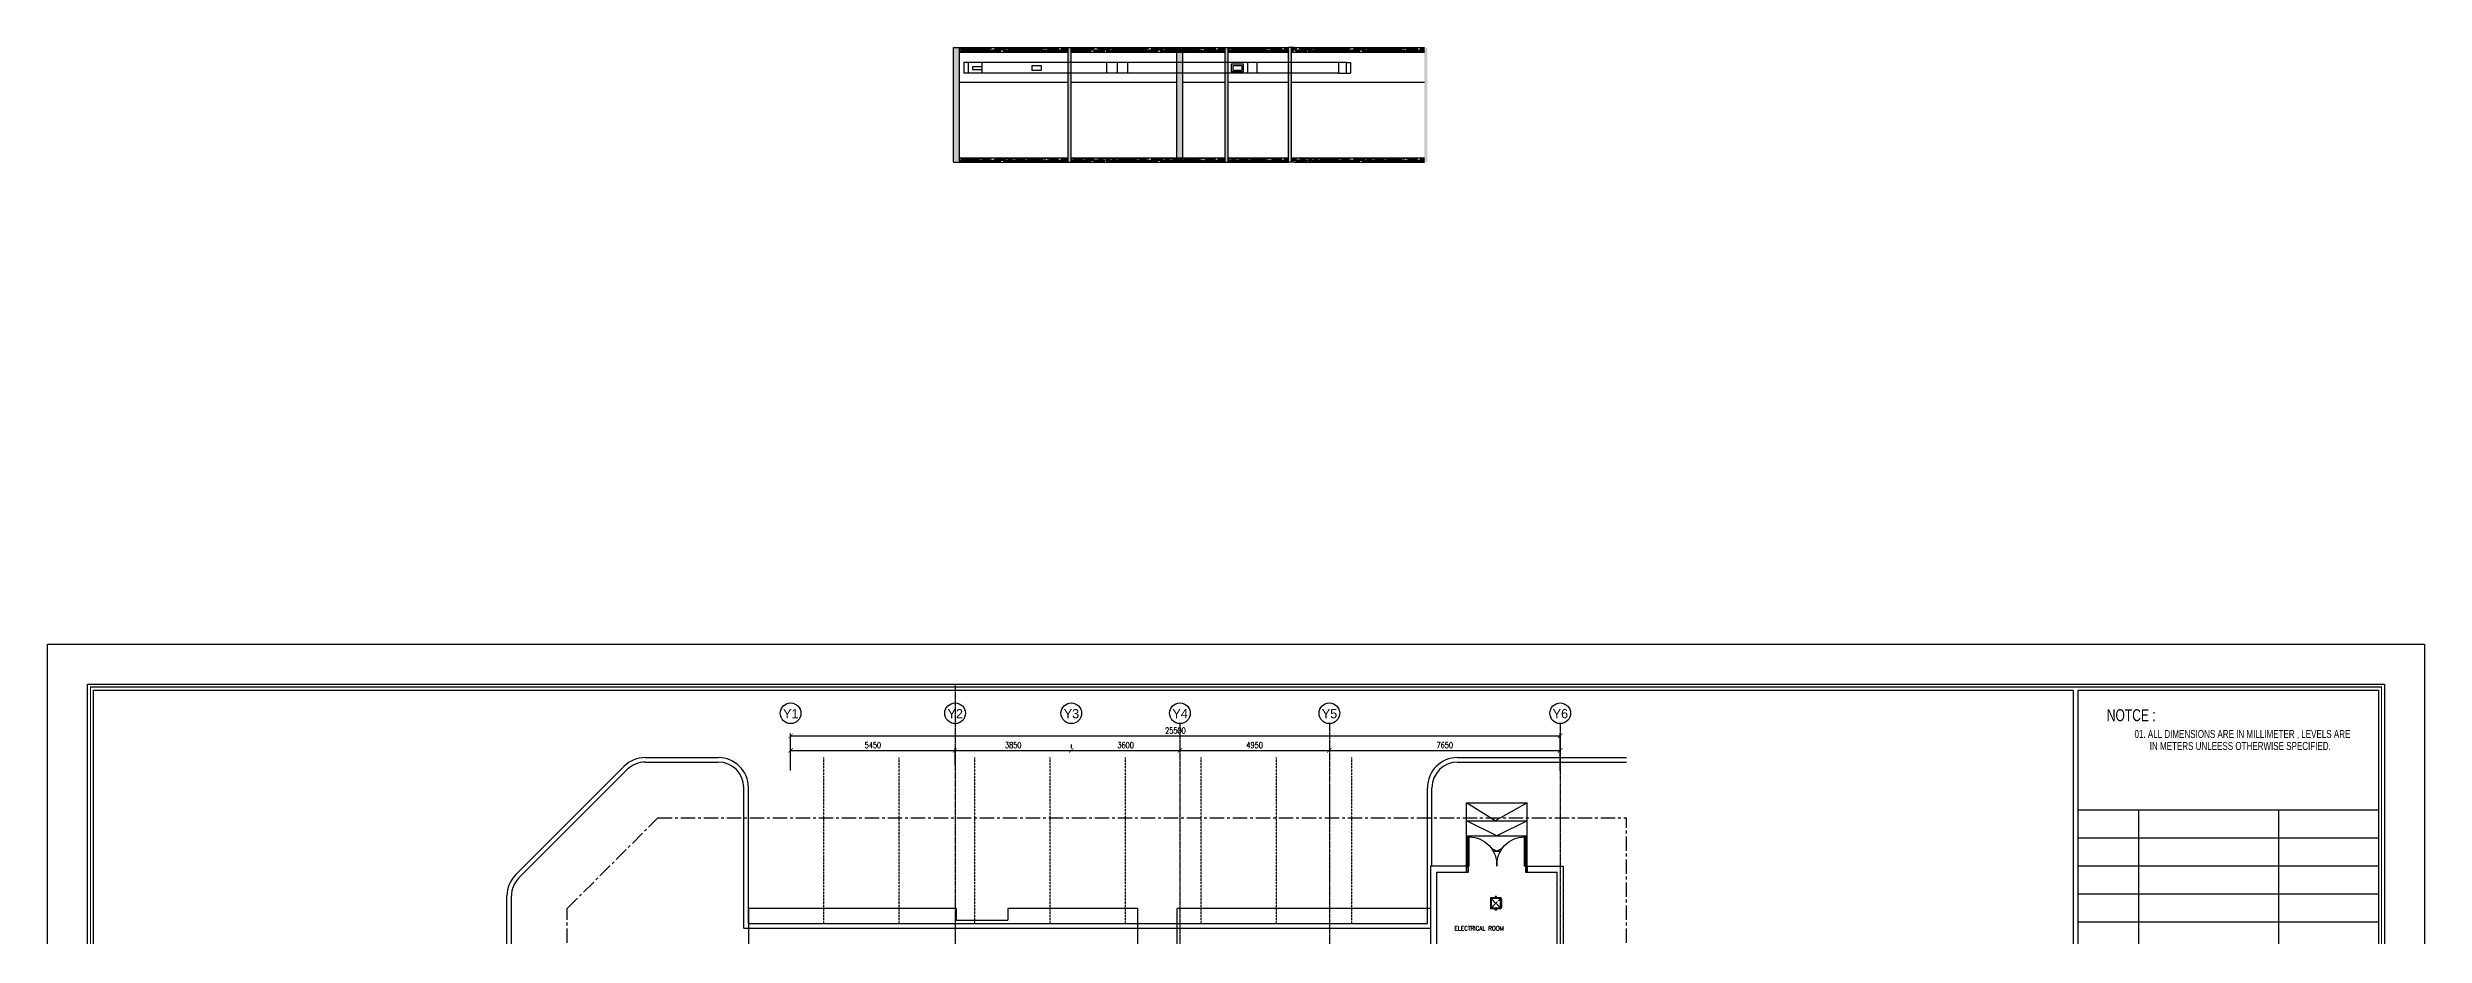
# Model space of a CAD drawing. Header units: millimetres. Extents: x 0 to 79758, y -5689 to 75453.
# Drawn here: x 1000 to 79758, y 46029 to 75453 of the extents above; entities that cross this region are included whole.
import ezdxf
from ezdxf.enums import TextEntityAlignment as Align

# ---------------------------------------------------------------- set-up
doc = ezdxf.new("R2010")
doc.units = ezdxf.units.MM
for name, pattern in [('CENTER', [50.8, 31.75, -6.35, 6.35, -6.35]), ('DASHED', [19.05, 12.7, -6.35]), ('DASHED2', [9.525, 6.35, -3.175]), ('HIDDEN', [9.525, 6.35, -3.175])]:
    doc.linetypes.add(name, pattern=pattern)
for name, color, linetype in [('A-ANNO-DIMS', 1, 'Continuous'), ('A-ANNO-SYMB', 33, 'Continuous'), ('A-ANNO-TEXT', 8, 'Continuous'), ('A-AREA', 8, 'CENTER'), ('A-CAR', 8, 'Continuous'), ('A-DOOR', 4, 'Continuous'), ('A-FLOR-OVHD', 4, 'DASHED2'), ('A-GRID', 253, 'CENTER'), ('A-WALL-FULL', 8, 'Continuous'), ('AC-FAD', 6, 'Continuous'), ('FALSE-CEILING-LEVEL', 5, 'Continuous'), ('L-WALK', 8, 'Continuous'), ('LOGO LINE', 7, 'Continuous'), ('LOGO1LINE', 7, 'Continuous'), ('RET', 1, 'Continuous'), ('sduct', 5, 'Continuous'), ('SUPPORT', 30, 'Continuous'), ('TEXT', 4, 'Continuous'), ('TEXTO', 140, 'Continuous')]:
    doc.layers.add(name, color=color, linetype=linetype)
doc.styles.add('ROMANS', font='romans.shx', dxfattribs={"width": 0.8})
doc.styles.add('SANSSERIF', font='sas_____.pfb')
doc.styles.add('STYLUS BT', font='stylu.ttf', dxfattribs={"width": 0.5})
doc.dimstyles.new('100 of DIM2', dxfattribs={"dimscale": 0, "dimtxt": 200, "dimasz": 150, "dimexe": 75, "dimexo": 200, "dimgap": 75, "dimtad": 1, "dimdec": 0, "dimrnd": 5, "dimzin": 0, "dimdsep": 46, "dimtxsty": 'ROMANS', "dimblk": 'ARCHTICK', "dimcen": 100, "dimclrd": 94, "dimclre": 94, "dimclrt": 2, "dimadec": 0, "dimazin": 0, "dimtfac": 1, "dimtdec": 0, "dimtofl": 0, "dimtmove": 2, "dimatfit": 3, "dimldrblk": 'OPEN90', "dimfxl": 75, "dimtolj": 1, "dimtzin": 0, "dimarcsym": 0})

# ---------------------------------------------------------------- blocks, each defined once
blk = doc.blocks.new('_ArchTick')
at = {"color": 0, "linetype": 'ByBlock', "const_width": 0.15}
blk.add_lwpolyline([(-0.5, -0.5), (0.5, 0.5)], dxfattribs=at)
blk = doc.blocks.new('*D162')
at = {"layer": 'A-ANNO-DIMS', "color": 94, "lineweight": -2, "ltscale": 3, "transparency": 16777216}
for p, q in [((34922, 52362), (34922, 52237)), ((34922, 52162), (38522, 52162)), ((38522, 52362), (38522, 52237))]:
    blk.add_line(p, q, dxfattribs=at)
at = {"layer": 'Defpoints', "color": 0, "ltscale": 3, "transparency": 16777216}
for p in [(34922, 52162), (38522, 52162), (38522, 52162)]:
    blk.add_point(p, dxfattribs=at)
at = {"layer": 'A-ANNO-DIMS', "color": 94, "lineweight": -2, "ltscale": 3, "transparency": 16777216, "xscale": 150, "yscale": 150, "zscale": 150, "rotation": 180}
blk.add_blockref('_ArchTick', (34922, 52162), dxfattribs=at)
at = {"layer": 'A-ANNO-DIMS', "color": 94, "lineweight": -2, "ltscale": 3, "transparency": 16777216, "xscale": 150, "yscale": 150, "zscale": 150}
blk.add_blockref('_ArchTick', (38522, 52162), dxfattribs=at)
at = {"layer": 'A-ANNO-DIMS', "color": 2, "ltscale": 3, "transparency": 16777216, "insert": (36722, 52337), "char_height": 200, "attachment_point": 5, "style": 'ROMANS'}
blk.add_mtext('\\A1;3600', dxfattribs=at)
blk = doc.blocks.new('_Open90')
at = {"color": 0, "linetype": 'ByBlock', "lineweight": -2}
for p, q in [((0, 0), (-1, 0)), ((-0.5, 0.5), (0, 0)), ((0, 0), (-0.5, -0.5))]:
    blk.add_line(p, q, dxfattribs=at)
blk = doc.blocks.new('*D163')
at = {"layer": 'A-ANNO-DIMS', "color": 94, "lineweight": -2, "ltscale": 3, "transparency": 16777216}
for p, q in [((43472, 52362), (43472, 52237)), ((43472, 52162), (51122, 52162)), ((51122, 52362), (51122, 52237))]:
    blk.add_line(p, q, dxfattribs=at)
at = {"layer": 'Defpoints', "color": 0, "ltscale": 3, "transparency": 16777216}
for p in [(43472, 52162), (51122, 52162), (51122, 52162)]:
    blk.add_point(p, dxfattribs=at)
at = {"layer": 'A-ANNO-DIMS', "color": 94, "lineweight": -2, "ltscale": 3, "transparency": 16777216, "xscale": 150, "yscale": 150, "zscale": 150, "rotation": 180}
blk.add_blockref('_ArchTick', (43472, 52162), dxfattribs=at)
at = {"layer": 'A-ANNO-DIMS', "color": 94, "lineweight": -2, "ltscale": 3, "transparency": 16777216, "xscale": 150, "yscale": 150, "zscale": 150}
blk.add_blockref('_ArchTick', (51122, 52162), dxfattribs=at)
at = {"layer": 'A-ANNO-DIMS', "color": 2, "ltscale": 3, "transparency": 16777216, "insert": (47297, 52337), "char_height": 200, "attachment_point": 5, "style": 'ROMANS'}
blk.add_mtext('\\A1;7650', dxfattribs=at)
blk = doc.blocks.new('*D164')
at = {"layer": 'A-ANNO-DIMS', "color": 94, "lineweight": -2, "ltscale": 3, "transparency": 16777216}
for p, q in [((25622, 51687), (25622, 52237)), ((25622, 52162), (31072, 52162)), ((31072, 51687), (31072, 52237))]:
    blk.add_line(p, q, dxfattribs=at)
at = {"layer": 'Defpoints', "color": 0, "ltscale": 3, "transparency": 16777216}
for p in [(31072, 52162), (25622, 51487), (31072, 51487)]:
    blk.add_point(p, dxfattribs=at)
at = {"layer": 'A-ANNO-DIMS', "color": 94, "lineweight": -2, "ltscale": 3, "transparency": 16777216, "xscale": 150, "yscale": 150, "zscale": 150, "rotation": 180}
blk.add_blockref('_ArchTick', (25622, 52162), dxfattribs=at)
at = {"layer": 'A-ANNO-DIMS', "color": 94, "lineweight": -2, "ltscale": 3, "transparency": 16777216, "xscale": 150, "yscale": 150, "zscale": 150}
blk.add_blockref('_ArchTick', (31072, 52162), dxfattribs=at)
at = {"layer": 'A-ANNO-DIMS', "color": 2, "ltscale": 3, "transparency": 16777216, "insert": (28347, 52337), "char_height": 200, "attachment_point": 5, "style": 'ROMANS'}
blk.add_mtext('\\A1;5450', dxfattribs=at)
blk = doc.blocks.new('*D165')
at = {"layer": 'A-ANNO-DIMS', "color": 94, "lineweight": -2, "ltscale": 3, "transparency": 16777216}
for p, q in [((31072, 51687), (31072, 52237)), ((31072, 52162), (34922, 52162)), ((34922, 52362), (34922, 52237))]:
    blk.add_line(p, q, dxfattribs=at)
at = {"layer": 'Defpoints', "color": 0, "ltscale": 3, "transparency": 16777216}
for p in [(34922, 52162), (34922, 52162), (31072, 51487)]:
    blk.add_point(p, dxfattribs=at)
at = {"layer": 'A-ANNO-DIMS', "color": 94, "lineweight": -2, "ltscale": 3, "transparency": 16777216, "xscale": 150, "yscale": 150, "zscale": 150, "rotation": 180}
blk.add_blockref('_ArchTick', (31072, 52162), dxfattribs=at)
at = {"layer": 'A-ANNO-DIMS', "color": 94, "lineweight": -2, "ltscale": 3, "transparency": 16777216, "xscale": 150, "yscale": 150, "zscale": 150}
blk.add_blockref('_ArchTick', (34922, 52162), dxfattribs=at)
at = {"layer": 'A-ANNO-DIMS', "color": 2, "ltscale": 3, "transparency": 16777216, "insert": (32997, 52337), "char_height": 200, "attachment_point": 5, "style": 'ROMANS'}
blk.add_mtext('\\A1;3850', dxfattribs=at)
blk = doc.blocks.new('*D166')
at = {"layer": 'A-ANNO-DIMS', "color": 94, "lineweight": -2, "ltscale": 3, "transparency": 16777216}
for p, q in [((38522, 52362), (38522, 52237)), ((38522, 52162), (43472, 52162)), ((43472, 52362), (43472, 52237))]:
    blk.add_line(p, q, dxfattribs=at)
at = {"layer": 'Defpoints', "color": 0, "ltscale": 3, "transparency": 16777216}
for p in [(38522, 52162), (43472, 52162), (43472, 52162)]:
    blk.add_point(p, dxfattribs=at)
at = {"layer": 'A-ANNO-DIMS', "color": 94, "lineweight": -2, "ltscale": 3, "transparency": 16777216, "xscale": 150, "yscale": 150, "zscale": 150, "rotation": 180}
blk.add_blockref('_ArchTick', (38522, 52162), dxfattribs=at)
at = {"layer": 'A-ANNO-DIMS', "color": 94, "lineweight": -2, "ltscale": 3, "transparency": 16777216, "xscale": 150, "yscale": 150, "zscale": 150}
blk.add_blockref('_ArchTick', (43472, 52162), dxfattribs=at)
at = {"layer": 'A-ANNO-DIMS', "color": 2, "ltscale": 3, "transparency": 16777216, "insert": (40997, 52337), "char_height": 200, "attachment_point": 5, "style": 'ROMANS'}
blk.add_mtext('\\A1;4950', dxfattribs=at)
blk = doc.blocks.new('*D167')
at = {"layer": 'A-ANNO-DIMS', "color": 94, "lineweight": -2, "ltscale": 3, "transparency": 16777216}
for p, q in [((25622, 51492), (25622, 52718)), ((25622, 52643), (51122, 52643)), ((51122, 51492), (51122, 52718))]:
    blk.add_line(p, q, dxfattribs=at)
at = {"layer": 'Defpoints', "color": 0, "ltscale": 3, "transparency": 16777216}
for p in [(51122, 52643), (25622, 51292), (51122, 51292)]:
    blk.add_point(p, dxfattribs=at)
at = {"layer": 'A-ANNO-DIMS', "color": 94, "lineweight": -2, "ltscale": 3, "transparency": 16777216, "xscale": 150, "yscale": 150, "zscale": 150, "rotation": 180}
blk.add_blockref('_ArchTick', (25622, 52643), dxfattribs=at)
at = {"layer": 'A-ANNO-DIMS', "color": 94, "lineweight": -2, "ltscale": 3, "transparency": 16777216, "xscale": 150, "yscale": 150, "zscale": 150}
blk.add_blockref('_ArchTick', (51122, 52643), dxfattribs=at)
at = {"layer": 'A-ANNO-DIMS', "color": 2, "ltscale": 3, "transparency": 16777216, "insert": (38372, 52818), "char_height": 200, "attachment_point": 5, "style": 'ROMANS'}
blk.add_mtext('\\A1;25500', dxfattribs=at)
blk = doc.blocks.new('D-200-DOUBLE')
for p, q in [((40, 200), (40, 1170)), ((40, 1170), (80, 1170)), ((80, 200), (80, 1170)), ((1920, 200), (1920, 1170)), ((1920, 1170), (1960, 1170)), ((1960, 200), (1960, 1170)), ((80, 200), (0, 200)), ((0, 200), (0, 0)), ((50, 0), (0, 0)), ((40, 200), (40, 148)), ((40, 148), (50, 148)), ((50, 148), (50, 0)), ((1920, 200), (1960, 200)), ((1950, 148), (1950, 0)), ((1960, 148), (1950, 148)), ((2000, 0), (1950, 0)), ((2000, 200), (1960, 200)), ((1960, 200), (1960, 148)), ((2000, 200), (2000, 0))]:
    blk.add_line(p, q)
at = {"linetype": 'Continuous'}
for centre, start, end in [((73, 242), 357.43139, 89.5378), ((1927, 242), 90.4622, 182.56861)]:
    blk.add_arc(centre, 928, start, end, dxfattribs=at)
blk = doc.blocks.new('A$C36FC6C1E')
at = {"layer": 'RET', "color": 0, "linetype": 'HIDDEN', "ltscale": 0.8}
blk.add_line((377.4, 377.4), (77.4, 77.4), dxfattribs=at)
blk.add_lwpolyline([(379.8, 379.8), (379.8, 75), (75, 75), (75, 379.8)], close=True, dxfattribs=at)
at = {"layer": 'sduct'}
blk.add_lwpolyline([(404.8, 404.8), (404.8, 50), (50, 50), (50, 404.8)], close=True, dxfattribs=at)
blk.add_lwpolyline([(427.4, 377.4), (427.4, 77.4)], dxfattribs=at)
at = {"layer": 'SUPPORT', "ltscale": 0.5}
for points in [[(202.4, 404.8), (252.4, 404.8), (252.4, 454.8), (202.4, 454.8)], [(202.4, 50), (252.4, 50), (252.4, 0), (202.4, 0)]]:
    blk.add_lwpolyline(points, close=True, dxfattribs=at)
for centre in [(227.4, 429.8), (227.4, 25)]:
    blk.add_circle(centre, 6, dxfattribs=at)

msp = doc.modelspace()

# ---------------------------------------------------------------- hatches: boundary and pattern name
at = {"layer": 'A-WALL-FULL', "true_color": 0xf26722}
h = msp.add_hatch(dxfattribs=at)
h.set_pattern_fill('BRSTONE', color=30, scale=5)
h.set_pattern_definition([(0, (-1043661.29, 1425465.724), (0, 41.91), []), (90, (-1043546.99, 1425465.724), (-63.5, 41.91), [41.91, -41.91]), (90, (-1043559.69, 1425465.724), (-63.5, 41.91), [41.91, -41.91]), (0, (-1043546.99, 1425472.71), (63.5, 41.91), [-114.3, 12.7]), (0, (-1043546.99, 1425479.694), (63.5, 41.91), [-114.3, 12.7]), (0, (-1043546.99, 1425486.68), (63.5, 41.91), [-114.3, 12.7]), (0, (-1043546.99, 1425493.664), (63.5, 41.91), [-114.3, 12.7]), (0, (-1043546.99, 1425500.65), (63.5, 41.91), [-114.3, 12.7])])
h.paths.add_polyline_path([(31221.9, 71652.7), (31021.9, 71652.7), (31021.9, 75452.7), (31221.9, 75452.7)])
at = {"layer": 'A-WALL-FULL', "true_color": 0xed1f24}
h = msp.add_hatch(dxfattribs=at)
h.set_pattern_fill('AR-RROOF', color=240, scale=3)
h.set_pattern_definition([(0, (-1044561.29, 1429115.724), (167.64, 76.2), [1143, -152.4, 381, -76.2]), (0, (-1044459.94, 1429153.82), (-76.2, 101.346), [228.6, -25.146, 457.2, -57.15]), (0, (-1044523.19, 1429180.494), (396.24, 51.054), [609.6, -106.68, 304.8, -76.2])])
h.paths.add_polyline_path([(34821.9, 75452.7), (31221.9, 75452.7), (31221.9, 75302.7), (34821.9, 75302.7)])
at = {"layer": 'A-WALL-FULL', "true_color": 0xf26722}
h = msp.add_hatch(dxfattribs=at)
h.set_pattern_fill('BRSTONE', color=30, scale=5)
h.set_pattern_definition([(0, (-1039861.29, 1425465.724), (0, 41.91), []), (90, (-1039746.99, 1425465.724), (-63.5, 41.91), [41.91, -41.91]), (90, (-1039759.69, 1425465.724), (-63.5, 41.91), [41.91, -41.91]), (0, (-1039746.99, 1425472.71), (63.5, 41.91), [-114.3, 12.7]), (0, (-1039746.99, 1425479.694), (63.5, 41.91), [-114.3, 12.7]), (0, (-1039746.99, 1425486.68), (63.5, 41.91), [-114.3, 12.7]), (0, (-1039746.99, 1425493.664), (63.5, 41.91), [-114.3, 12.7]), (0, (-1039746.99, 1425500.65), (63.5, 41.91), [-114.3, 12.7])])
h.paths.add_polyline_path([(34921.9, 71652.7), (34821.9, 71652.7), (34821.9, 75452.7), (34921.9, 75452.7)])
at = {"layer": 'A-WALL-FULL', "true_color": 0xed1f24}
h = msp.add_hatch(dxfattribs=at)
h.set_pattern_fill('AR-RROOF', color=240, scale=3)
h.set_pattern_definition([(0, (-1039361.29, 1429115.724), (167.64, 76.2), [1143, -152.4, 381, -76.2]), (0, (-1039259.94, 1429153.82), (-76.2, 101.346), [228.6, -25.146, 457.2, -57.15]), (0, (-1039323.19, 1429180.494), (396.24, 51.054), [609.6, -106.68, 304.8, -76.2])])
h.paths.add_polyline_path([(40021.9, 75452.7), (34921.9, 75452.7), (34921.9, 75302.7), (40021.9, 75302.7)])
at = {"layer": 'A-WALL-FULL', "true_color": 0xf26722}
h = msp.add_hatch(dxfattribs=at)
h.set_pattern_fill('BRSTONE', color=30, scale=5)
h.set_pattern_definition([(0, (-1036261.29, 1425465.724), (0, 41.91), []), (90, (-1036146.99, 1425465.724), (-63.5, 41.91), [41.91, -41.91]), (90, (-1036159.69, 1425465.724), (-63.5, 41.91), [41.91, -41.91]), (0, (-1036146.99, 1425472.71), (63.5, 41.91), [-114.3, 12.7]), (0, (-1036146.99, 1425479.694), (63.5, 41.91), [-114.3, 12.7]), (0, (-1036146.99, 1425486.68), (63.5, 41.91), [-114.3, 12.7]), (0, (-1036146.99, 1425493.664), (63.5, 41.91), [-114.3, 12.7]), (0, (-1036146.99, 1425500.65), (63.5, 41.91), [-114.3, 12.7])])
h.paths.add_polyline_path([(38621.9, 71652.7), (38421.9, 71652.7), (38421.9, 75452.7), (38621.9, 75452.7)])
h = msp.add_hatch(dxfattribs=at)
h.set_pattern_fill('BRSTONE', color=30, scale=5)
h.set_pattern_definition([(0, (-1034761.29, 1425465.724), (0, 41.91), []), (90, (-1034646.99, 1425465.724), (-63.5, 41.91), [41.91, -41.91]), (90, (-1034659.69, 1425465.724), (-63.5, 41.91), [41.91, -41.91]), (0, (-1034646.99, 1425472.71), (63.5, 41.91), [-114.3, 12.7]), (0, (-1034646.99, 1425479.694), (63.5, 41.91), [-114.3, 12.7]), (0, (-1034646.99, 1425486.68), (63.5, 41.91), [-114.3, 12.7]), (0, (-1034646.99, 1425493.664), (63.5, 41.91), [-114.3, 12.7]), (0, (-1034646.99, 1425500.65), (63.5, 41.91), [-114.3, 12.7])])
h.paths.add_polyline_path([(40121.9, 71652.7), (40021.9, 71652.7), (40021.9, 75452.7), (40121.9, 75452.7)])
at = {"layer": 'A-WALL-FULL', "true_color": 0xed1f24}
h = msp.add_hatch(dxfattribs=at)
h.set_pattern_fill('AR-RROOF', color=240, scale=3)
h.set_pattern_definition([(0, (-1037161.29, 1429115.724), (167.64, 76.2), [1143, -152.4, 381, -76.2]), (0, (-1037059.94, 1429153.82), (-76.2, 101.346), [228.6, -25.146, 457.2, -57.15]), (0, (-1037123.19, 1429180.494), (396.24, 51.054), [609.6, -106.68, 304.8, -76.2])])
h.paths.add_polyline_path([(42121.9, 75452.7), (40121.9, 75452.7), (40121.9, 75302.7), (42121.9, 75302.7)])
at = {"layer": 'A-WALL-FULL', "true_color": 0xf26722}
h = msp.add_hatch(dxfattribs=at)
h.set_pattern_fill('BRSTONE', color=30, scale=5)
h.set_pattern_definition([(0, (-1032661.29, 1425465.724), (0, 41.91), []), (90, (-1032546.99, 1425465.724), (-63.5, 41.91), [41.91, -41.91]), (90, (-1032559.69, 1425465.724), (-63.5, 41.91), [41.91, -41.91]), (0, (-1032546.99, 1425472.71), (63.5, 41.91), [-114.3, 12.7]), (0, (-1032546.99, 1425479.694), (63.5, 41.91), [-114.3, 12.7]), (0, (-1032546.99, 1425486.68), (63.5, 41.91), [-114.3, 12.7]), (0, (-1032546.99, 1425493.664), (63.5, 41.91), [-114.3, 12.7]), (0, (-1032546.99, 1425500.65), (63.5, 41.91), [-114.3, 12.7])])
h.paths.add_polyline_path([(42221.9, 71652.7), (42121.9, 71652.7), (42121.9, 75452.7), (42221.9, 75452.7)])
at = {"layer": 'A-WALL-FULL', "true_color": 0xed1f24}
h = msp.add_hatch(dxfattribs=at)
h.set_pattern_fill('AR-RROOF', color=240, scale=3)
h.set_pattern_definition([(0, (-1032661.29, 1429115.724), (167.64, 76.2), [1143, -152.4, 381, -76.2]), (0, (-1032559.94, 1429153.82), (-76.2, 101.346), [228.6, -25.146, 457.2, -57.15]), (0, (-1032623.19, 1429180.494), (396.24, 51.054), [609.6, -106.68, 304.8, -76.2])])
h.paths.add_polyline_path([(46621.9, 75452.7), (42221.9, 75452.7), (42221.9, 75302.7), (46621.9, 75302.7)])
at = {"layer": 'A-WALL-FULL', "true_color": 0xf26722}
h = msp.add_hatch(dxfattribs=at)
h.set_pattern_fill('BRSTONE', color=30, scale=2)
h.set_pattern_definition([(0, (-1033661.29, 1425465.724), (0, 16.764), []), (90, (-1033615.57, 1425465.724), (-25.4, 16.764), [16.764, -16.764]), (90, (-1033620.65, 1425465.724), (-25.4, 16.764), [16.764, -16.764]), (0, (-1033615.57, 1425468.518), (25.4, 16.764), [-45.72, 5.08]), (0, (-1033615.57, 1425471.312), (25.4, 16.764), [-45.72, 5.08]), (0, (-1033615.57, 1425474.106), (25.4, 16.764), [-45.72, 5.08]), (0, (-1033615.57, 1425476.9), (25.4, 16.764), [-45.72, 5.08]), (0, (-1033615.57, 1425479.694), (25.4, 16.764), [-45.72, 5.08])])
h.paths.add_polyline_path([(46721.9, 75452.7), (46621.9, 75452.7), (46621.9, 71652.7), (46721.9, 71652.7)])
at = {"layer": 'A-WALL-FULL', "true_color": 0xed1f24}
h = msp.add_hatch(dxfattribs=at)
h.set_pattern_fill('AR-RROOF', color=240, scale=3)
h.set_pattern_definition([(0, (-1044561.29, 1425465.724), (167.64, 76.2), [1143, -152.4, 381, -76.2]), (0, (-1044459.94, 1425503.82), (-76.2, 101.346), [228.6, -25.146, 457.2, -57.15]), (0, (-1044523.19, 1425530.494), (396.24, 51.054), [609.6, -106.68, 304.8, -76.2])])
h.paths.add_polyline_path([(34821.9, 71802.7), (31221.9, 71802.7), (31221.9, 71652.7), (34821.9, 71652.7)])
h = msp.add_hatch(dxfattribs=at)
h.set_pattern_fill('AR-RROOF', color=240, scale=3)
h.set_pattern_definition([(0, (-1039361.29, 1425465.724), (167.64, 76.2), [1143, -152.4, 381, -76.2]), (0, (-1039259.94, 1425503.82), (-76.2, 101.346), [228.6, -25.146, 457.2, -57.15]), (0, (-1039323.19, 1425530.494), (396.24, 51.054), [609.6, -106.68, 304.8, -76.2])])
h.paths.add_polyline_path([(40021.9, 71802.7), (34921.9, 71802.7), (34921.9, 71652.7), (40021.9, 71652.7)])
h = msp.add_hatch(dxfattribs=at)
h.set_pattern_fill('AR-RROOF', color=240, scale=3)
h.set_pattern_definition([(0, (-1037161.29, 1425465.724), (167.64, 76.2), [1143, -152.4, 381, -76.2]), (0, (-1037059.94, 1425503.82), (-76.2, 101.346), [228.6, -25.146, 457.2, -57.15]), (0, (-1037123.19, 1425530.494), (396.24, 51.054), [609.6, -106.68, 304.8, -76.2])])
h.paths.add_polyline_path([(42121.9, 71802.7), (40121.9, 71802.7), (40121.9, 71652.7), (42121.9, 71652.7)])
h = msp.add_hatch(dxfattribs=at)
h.set_pattern_fill('AR-RROOF', color=240, scale=3)
h.set_pattern_definition([(0, (-1032661.29, 1425465.724), (167.64, 76.2), [1143, -152.4, 381, -76.2]), (0, (-1032559.94, 1425503.82), (-76.2, 101.346), [228.6, -25.146, 457.2, -57.15]), (0, (-1032623.19, 1425530.494), (396.24, 51.054), [609.6, -106.68, 304.8, -76.2])])
h.paths.add_polyline_path([(46621.9, 71802.7), (42221.9, 71802.7), (42221.9, 71652.7), (46621.9, 71652.7)])

# ---------------------------------------------------------------- linework, layer by layer
at = {"layer": 'A-ANNO-SYMB', "ltscale": 3}
for centre in [(25621.9, 53393.4), (31071.9, 53393.4), (34921.9, 53393.4), (38521.9, 53393.4), (43471.9, 53393.4), (51121.9, 53393.4)]:
    msp.add_circle(centre, 342.2, dxfattribs=at)
at = {"layer": 'A-AREA', "ltscale": 15}
for p, q in [((18221.9, 46925.2), (21221.9, 49925.2)), ((21221.9, 49925.2), (53321.9, 49925.2)), ((53321.9, 6925.2), (53321.9, 49925.2)), ((18221.9, 6925.2), (18221.9, 46925.2))]:
    msp.add_line(p, q, dxfattribs=at)
at = {"layer": 'A-CAR', "ltscale": 3}
for p, q in [((48021.9, 48325.2), (48021.9, 50425.2)), ((48021.9, 50425.2), (50021.9, 50425.2)), ((48971, 49825.2), (48021.9, 50425.2)), ((50021.9, 50425.2), (48971, 49825.2)), ((50021.9, 48325.2), (50021.9, 50425.2)), ((48021.9, 49825.2), (50021.9, 49825.2)), ((49021.9, 49325.2), (48021.9, 49825.2)), ((50021.9, 49825.2), (49021.9, 49325.2)), ((48021.9, 49325.2), (50021.9, 49325.2)), ((49021.9, 48825.2), (48844.5, 48913.9)), ((49199.2, 48913.9), (49021.9, 48825.2)), ((48901.7, 48825.2), (49142, 48825.2))]:
    msp.add_line(p, q, dxfattribs=at)
at = {"layer": 'A-FLOR-OVHD', "ltscale": 3}
msp.add_lwpolyline([(46821.9, 46925.2), (38421.9, 46925.2), (38421.9, 45625.2), (37121.9, 45625.2), (37121.9, 46925.2), (32821.9, 46925.2), (32821.9, 46525.2), (31121.9, 46525.2), (31121.9, 46925.2), (24221.9, 46925.2), (24221.9, 37275.2), (23221.9, 37275.2), (23221.9, 32775.2)], dxfattribs=at)
at = {"layer": 'A-GRID', "ltscale": 0.1}
for p, q in [((31071.9, 54351.2), (31071.9, 6216.9)), ((38521.9, 53051.2), (38521.9, 4916.9)), ((43471.9, 53051.2), (43471.9, 4916.9)), ((51121.9, 53051.2), (51121.9, 4916.9))]:
    msp.add_line(p, q, dxfattribs=at)
at = {"layer": 'A-WALL-FULL'}
for p, q in [((31021.9, 75452.7), (34821.9, 75452.7)), ((31021.9, 71652.7), (31021.9, 75452.7)), ((31221.9, 71652.7), (31221.9, 75452.7)), ((31221.9, 75302.7), (34821.9, 75302.7)), ((34821.9, 75452.7), (40021.9, 75452.7)), ((34821.9, 71652.7), (34821.9, 75452.7)), ((34921.9, 71652.7), (34921.9, 75452.7)), ((34921.9, 75302.7), (40021.9, 75302.7)), ((38421.9, 71652.7), (38421.9, 75452.7)), ((38621.9, 71652.7), (38621.9, 75452.7)), ((40021.9, 71652.7), (40021.9, 75452.7)), ((40021.9, 75452.7), (42121.9, 75452.7)), ((40121.9, 71652.7), (40121.9, 75452.7)), ((40121.9, 75302.7), (42121.9, 75302.7)), ((42121.9, 71652.7), (42121.9, 75452.7)), ((42321.9, 75452.7), (42121.9, 75452.7)), ((42221.9, 71652.7), (42221.9, 75452.7)), ((42221.9, 75302.7), (46621.9, 75302.7)), ((42321.9, 75452.7), (46621.9, 75452.7)), ((31221.9, 71802.7), (34821.9, 71802.7)), ((34921.9, 71802.7), (40021.9, 71802.7)), ((40121.9, 71802.7), (42121.9, 71802.7)), ((42221.9, 71802.7), (46621.9, 71802.7)), ((31021.9, 71652.7), (34821.9, 71652.7)), ((34821.9, 71652.7), (40021.9, 71652.7)), ((40021.9, 71652.7), (42121.9, 71652.7)), ((42321.9, 71652.7), (42121.9, 71652.7)), ((42321.9, 71652.7), (46621.9, 71652.7))]:
    msp.add_line(p, q, dxfattribs=at)
at = {"layer": 'A-WALL-FULL', "ltscale": 3}
for p, q in [((48021.9, 48325.2), (46821.9, 48325.2)), ((46821.9, 48325.2), (46821.9, 45625.2)), ((47021.9, 48125.2), (48021.9, 48125.2)), ((48021.9, 48125.2), (48021.9, 48325.2)), ((50021.9, 48325.2), (51221.9, 48325.2)), ((50021.9, 48125.2), (50021.9, 48325.2)), ((50021.9, 48125.2), (51021.9, 48125.2)), ((51221.9, 48325.2), (51221.9, 45425.2))]:
    msp.add_line(p, q, dxfattribs=at)
msp.add_lwpolyline([(47021.9, 48125.2), (47021.9, 45625.2), (51021.9, 45625.2), (51021.9, 45625.2), (51021.9, 48125.2)], dxfattribs=at)
at = {"layer": 'AC-FAD'}
for p, q in [((33169, 74952.7), (31359.5, 74952.7)), ((31359.5, 74952.7), (31359.5, 74602.7)), ((31509.5, 74952.7), (31509.5, 74602.7)), ((31959.5, 74952.7), (31959.5, 74602.7)), ((33469, 74952.7), (33169, 74952.7)), ((36086.8, 74952.7), (33469, 74952.7)), ((36786.8, 74952.7), (36086.8, 74952.7)), ((36086.8, 74952.7), (36086.8, 74602.7)), ((36436.8, 74952.7), (36436.8, 74602.7)), ((38926.2, 74952.7), (36786.8, 74952.7)), ((36786.8, 74952.7), (36786.8, 74602.7)), ((39750.2, 74952.7), (38926.2, 74952.7)), ((40773.8, 74952.7), (39750.2, 74952.7)), ((40623.8, 74902.7), (40223.8, 74902.7)), ((40223.8, 74902.7), (40223.8, 74652.7)), ((40623.8, 74652.7), (40623.8, 74902.7)), ((41073.8, 74952.7), (40773.8, 74952.7)), ((40773.8, 74602.7), (40773.8, 74952.7)), ((43776, 74952.7), (41073.8, 74952.7)), ((41073.8, 74952.7), (41073.8, 74602.7)), ((44026, 74952.7), (43776, 74952.7)), ((43776, 74952.7), (43776, 74602.7)), ((44026, 74952.7), (44176, 74952.7)), ((44026, 74952.7), (44026, 74602.7)), ((44176, 74952.7), (44176, 74602.7)), ((33169, 74602.7), (31359.5, 74602.7)), ((33469, 74602.7), (33169, 74602.7)), ((36086.8, 74602.7), (33469, 74602.7)), ((36786.8, 74602.7), (36086.8, 74602.7)), ((38926.2, 74602.7), (36786.8, 74602.7)), ((39750.2, 74602.7), (38926.2, 74602.7)), ((40773.8, 74602.7), (39750.2, 74602.7)), ((40623.8, 74652.7), (40223.8, 74652.7)), ((41073.8, 74602.7), (40773.8, 74602.7)), ((43776, 74602.7), (41073.8, 74602.7)), ((43776, 74602.7), (44026, 74602.7)), ((44026, 74602.7), (44176, 74602.7))]:
    msp.add_line(p, q, dxfattribs=at)
at = {"layer": 'AC-FAD', "color": 1}
for p, q in [((31652.1, 74827.7), (31652.1, 74727.7)), ((31652.1, 74827.7), (31952.1, 74827.7)), ((31952.1, 74827.7), (31952.1, 74727.7)), ((33619, 74852.7), (33619, 74702.7)), ((33619, 74852.7), (33919, 74852.7)), ((33919, 74852.7), (33919, 74702.7)), ((40273.8, 74852.7), (40273.8, 74702.7)), ((40273.8, 74852.7), (40573.8, 74852.7)), ((40573.8, 74852.7), (40573.8, 74702.7)), ((31652.1, 74727.7), (31952.1, 74727.7)), ((33619, 74702.7), (33919, 74702.7)), ((40273.8, 74702.7), (40573.8, 74702.7))]:
    msp.add_line(p, q, dxfattribs=at)
at = {"layer": 'FALSE-CEILING-LEVEL'}
for p, q in [((31221.9, 74302.7), (34821.9, 74302.7)), ((34921.9, 74302.7), (38421.9, 74302.7)), ((38621.9, 74302.7), (40021.9, 74302.7)), ((40121.9, 74302.7), (42121.9, 74302.7)), ((42221.9, 74302.7), (46621.9, 74302.7))]:
    msp.add_line(p, q, dxfattribs=at)
at = {"layer": 'L-WALK', "ltscale": 15}
for p, q in [((16514.8, 48046.6), (20100.5, 51632.3)), ((16620.8, 47940.5), (20206.6, 51526.3)), ((20807.6, 51925.2), (23221.9, 51925.2)), ((20807.6, 51775.2), (23221.9, 51775.2)), ((47721.9, 51925.2), (53321.9, 51925.2)), ((47721.9, 51775.2), (53321.9, 51775.2)), ((16221.9, 43949.2), (16221.9, 47339.4)), ((16371.9, 43949.2), (16371.9, 47339.4))]:
    msp.add_line(p, q, dxfattribs=at)
at = {"layer": 'L-WALK', "linetype": 'DASHED', "ltscale": 0.2}
for p, q in [((26721.9, 46425.2), (26721.9, 51925.2)), ((29221.9, 46425.2), (29221.9, 51925.2)), ((31721.9, 46425.2), (31721.9, 51925.2)), ((34221.9, 46425.2), (34221.9, 51925.2)), ((36721.9, 46425.2), (36721.9, 51925.2)), ((39221.9, 46425.2), (39221.9, 51925.2)), ((41721.9, 46425.2), (41721.9, 51925.2)), ((44221.9, 46425.2), (44221.9, 51925.2))]:
    msp.add_line(p, q, dxfattribs=at)
at = {"layer": 'L-WALK', "ltscale": 3}
for p, q in [((24071.9, 46275.2), (24071.9, 50976.5)), ((24221.9, 46425.2), (24221.9, 50976.5)), ((46721.9, 46425.2), (46721.9, 50925.2)), ((46871.9, 48325.2), (46871.9, 50925.2)), ((24071.9, 46275.2), (46821.9, 46275.2)), ((24221.9, 46425.2), (46721.9, 46425.2))]:
    msp.add_line(p, q, dxfattribs=at)
at = {"layer": 'L-WALK', "ltscale": 15}
for centre, radius, start, end in [((20807.6, 50925.2), 1000, 90, 135), ((20807.6, 50925.2), 850, 90, 135), ((47721.9, 50925.2), 1000, 90, 180), ((47721.9, 50925.2), 850, 90, 180), ((17221.9, 47339.4), 1000, 135, 180), ((17221.9, 47339.4), 850, 135, 180)]:
    msp.add_arc(centre, radius, start, end, dxfattribs=at)
at = {"layer": 'L-WALK', "ltscale": 3}
for radius in [1000, 850]:
    msp.add_arc((23221.9, 50925.2), radius, 0, 90, dxfattribs=at)
at = {"layer": 'LOGO LINE'}
msp.add_lwpolyline([(79758, 0), (1000, 0), (1000, 55687.5), (79758, 55687.5)], close=True, dxfattribs=at)
at = {"layer": 'LOGO1LINE'}
for p, q in [((78233.4, 50185), (68289.2, 50185)), ((70278, 50185), (70278, 42760)), ((74918.6, 50185), (74918.6, 42760)), ((78233.4, 49256.9), (68289.2, 49256.9)), ((78233.4, 48328.8), (68289.2, 48328.8)), ((78233.4, 47400.7), (68289.2, 47400.7)), ((78233.4, 46472.5), (68289.2, 46472.5))]:
    msp.add_line(p, q, dxfattribs=at)
for points in [[(78432.1, 1325.9), (2325.9, 1325.9), (2325.9, 54361.6), (78432.1, 54361.6)], [(68123.4, 1524.8), (2524.8, 1524.8), (2524.8, 54162.7), (68123.4, 54162.7)], [(78233.4, 42760), (68289.2, 42760), (68289.2, 54162.7), (78233.4, 54162.7)]]:
    msp.add_lwpolyline(points, close=True, dxfattribs=at)
at = {"layer": 'LOGO1LINE', "const_width": 39.8}
msp.add_lwpolyline([(78332.7, 1425.3), (2425.3, 1425.3), (2425.3, 54262.2), (78332.7, 54262.2)], close=True, dxfattribs=at)
at = {"layer": 'RET', "color": 0, "linetype": 'HIDDEN', "ltscale": 0.8}
msp.add_line((49140.5, 47250.4), (48835.7, 46945.6), dxfattribs=at)

# ---------------------------------------------------------------- block references
at = {"layer": 'A-DOOR', "ltscale": 3, "xscale": -1}
msp.add_blockref('D-200-DOUBLE', (50021.9, 48125.2), dxfattribs=at)
at = {"layer": 'RET', "color": 0, "xscale": -1, "rotation": 180}
msp.add_blockref('A$C36FC6C1E', (48760.7, 47325.4), dxfattribs=at)

# ---------------------------------------------------------------- texts
at = {"layer": 'A-ANNO-TEXT', "style": 'SANSSERIF'}
for s, p in [('Y1', (25626.5, 53228.8)), ('Y2', (31076.5, 53228.8)), ('Y3', (34926.5, 53228.8)), ('Y4', (38526.5, 53228.8)), ('Y5', (43476.5, 53228.8)), ('Y6', (51126.5, 53228.8))]:
    msp.add_text(s, height=300, dxfattribs=at).set_placement(p, align=Align.CENTER)
at = {"layer": 'A-ANNO-TEXT', "style": 'ROMANS', "width": 0.9}
msp.add_text('ELECTRICAL ROOM', height=150, dxfattribs=at).set_placement((47620.8, 46191))
at = {"layer": 'TEXT', "color": 7, "style": 'STYLUS BT', "width": 0.75}
msp.add_text('NOTCE :', height=397.77, dxfattribs=at).set_placement((69232.4, 53129.2))
at = {"layer": 'TEXTO', "color": 7, "linetype": 'Continuous', "style": 'STYLUS BT', "width": 0.75}
for s, p in [('01. ALL DIMENSIONS ARE IN MILLIMETER , LEVELS ARE', (70149.3, 52573.3)), ('IN METERS UNLEESS OTHERWISE SPECIFIED.', (70655.1, 52176))]:
    msp.add_text(s, height=265.179, dxfattribs=at).set_placement(p)

# ---------------------------------------------------------------- dimensions: what is measured, and where the dimension line sits
at = {"layer": 'A-ANNO-DIMS', "ltscale": 3}
for base, p1, p2, picture, middle in [((51121.9, 52642.6), (25621.9, 51291.9), (51121.9, 51291.9), '*D167', (38371.9, 52817.6)), ((31071.9, 52162.4), (25621.9, 51487.1), (31071.9, 51487.1), '*D164', (28346.9, 52337.4)), ((34921.9, 52162.4), (31071.9, 51487.1), (34921.9, 52162.4), '*D165', (32996.9, 52337.4)), ((38521.9, 52162.4), (34921.9, 52162.4), (38521.9, 52162.4), '*D162', (36721.9, 52337.4)), ((43471.9, 52162.4), (38521.9, 52162.4), (43471.9, 52162.4), '*D166', (40996.9, 52337.4)), ((51121.9, 52162.4), (43471.9, 52162.4), (51121.9, 52162.4), '*D163', (47296.9, 52337.4))]:
    dim = msp.add_linear_dim(base=base, p1=p1, p2=p2, dimstyle='100 of DIM2', override={"dimscale": 1}, dxfattribs=at)
    dim.commit()
    dim.dimension.update_dxf_attribs({"geometry": picture, "text_midpoint": middle})

doc.saveas('drawing.dxf')
